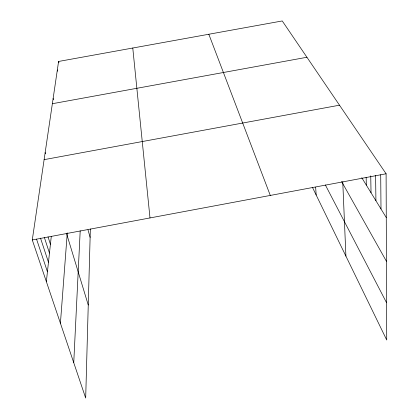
<?xml version="1.0" encoding="UTF-8"?>
<svg xmlns="http://www.w3.org/2000/svg" width="419" height="419" viewBox="0 0 419 419"><rect width="100%" height="100%" fill="white"/><g stroke="black" fill="none" stroke-linecap="round" stroke-linejoin="round"><path stroke-width="0.63" d="M90.352 228.973L85.686 398.05L32.279 239.956L58.587 61.457L282.254 20.95L386.103 173.775L386.721 340.003L312.474 187.429M73.744 362.692L80.197 230.801M60.415 323.243L67.276 232.891M46.362 281.636L51.286 236.368M32.279 239.956L386.103 173.775M44.115 159.649L339.495 105.19M52.354 103.718L306.928 57.262M361.759 177.703L386.266 217.545M341.632 181.579L386.428 261.273M325.359 184.947L386.585 302.775M208.824 34.248L270.292 195.437M36.547 239.129L47.431 271.769M40.512 238.133L48.468 262.268M44.398 237.563L49.463 253.113M48.044 236.892L50.421 244.282M66.527 233.462L88.252 305.011M45.158 152.558L45.53 153.799M87.985 229.811L90.122 237.369M53.134 98.455L53.485 99.701M57.335 69.931L57.675 71.178M58.587 61.457L58.917 62.698M132.776 48.017L149.997 217.938M315.648 187.225L316.172 195.024M342.752 181.794L345.916 256.15M366.143 177.274L366.316 185.109M370.742 175.875L371.035 192.782M375.597 175.467L375.927 200.732M380.709 174.76L381.002 208.981"/></g></svg>
